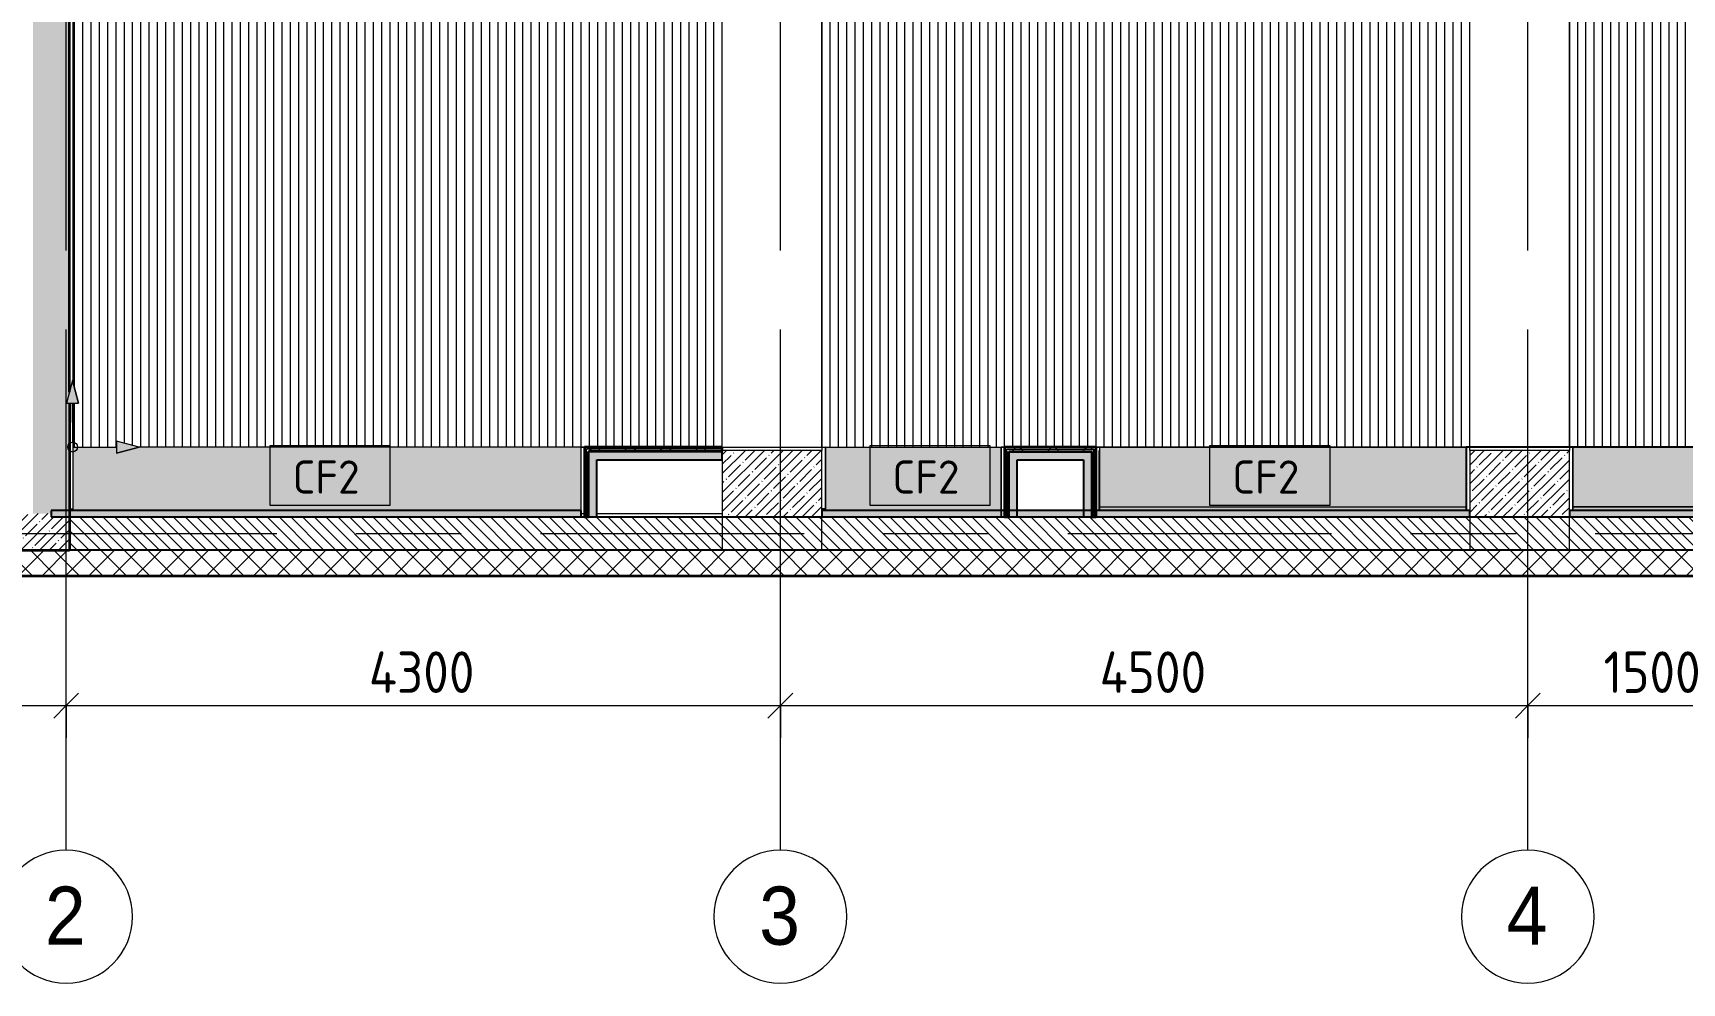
# Model space of a CAD drawing. Header units: millimetres. Extents: x -4196 to 190310, y -8553 to 29000.
# Drawn here: x 3510 to 13438, y -2706 to 3014 of the extents above; entities that cross this region are included whole.
import ezdxf

# ---------------------------------------------------------------- set-up
doc = ezdxf.new("R2010")
doc.units = ezdxf.units.MM
doc.linetypes.add('Осевая', pattern=[3175, 635, -476.25, 1587.5, -476.25])
for name, color, linetype, lineweight in [('A-ANNO-DIMS', 7, 'Continuous', 9), ('A-ANNO-DIMS-100', 7, 'Continuous', 9), ('A-CLNG', 7, 'Continuous', 9), ('A-CLNG-IDEN', 7, 'Continuous', 9), ('A-CLNG-PATT', 7, 'Continuous', 9), ('A-DETL-GENF', 7, 'Continuous', 9), ('A-FLOR', 7, 'Continuous', 9), ('A-WALL', 7, 'Continuous', 9), ('I-WALL', 7, 'Continuous', 9), ('S-COLS', 7, 'Continuous', 9), ('Оси', 7, 'Continuous', 9), ('Оси-1', 7, 'Continuous', 20), ('Оси-2', 7, 'Осевая', 9)]:
    doc.layers.add(name, color=color, linetype=linetype, lineweight=lineweight)
for name, color, linetype, lineweight, true_color in [('A-WALL-1', 7, 'Continuous', 35, 0x3c3c3c), ('A-WALL-2', 7, 'Continuous', 25, 0x3c3c3c), ('A-WALL-FNSH-1', 7, 'Continuous', 9, 0x3c3c3c), ('A-WALL-FNSH-2', 7, 'Continuous', 13, 0x3c3c3c)]:
    doc.layers.add(name, color=color, linetype=linetype, lineweight=lineweight, true_color=true_color)
doc.styles.add('Arial', font='arial.ttf', dxfattribs={"width": 0.9, "height": 350})
doc.styles.add('GOST Common_1', font='GOST_Common.ttf', dxfattribs={"height": 200})
doc.styles.add('ISOCPEUR', font='isocpeur.ttf', dxfattribs={"width": 0.9, "height": 250})
doc.dimstyles.new('ISO-2_5_0_9К_БОЛЬШОЙ', dxfattribs={"dimscale": 304.8, "dimtxt": 248.995294, "dimasz": 0.492126, "dimexe": 0.393701, "dimexo": 0.984252, "dimgap": 0, "dimtad": 1, "dimdec": 0, "dimrnd": 10, "dimzin": 0, "dimdsep": 46, "dimtxsty": 'ISOCPEUR', "dimblk1": 'OBLIQUE', "dimblk2": 'OBLIQUE', "dimsah": 1, "dimcen": 0.09, "dimdle": 0.393701, "dimazin": 0, "dimtfac": 1, "dimtdec": 4, "dimtix": 1, "dimtmove": 0, "dimatfit": 3, "dimfxl": 1, "dimtvp": 1, "dimtolj": 1, "dimtzin": 0, "dimarcsym": 2})
pattern_1 = [(45, (0, 0), (-57.02463, 57.02463), []), (45, (57.025, 0), (-57.02463, 57.02463), [100.806, -20.161, 3.353, -16.808])]
pattern_2 = [(0, (0, 0), (121.92, 30.48), [10.058, -81.382, 10.058, -81.382, -487.68]), (0, (0, 0), (121.92, 30.48), [-182.88, 10.058, -172.822, 10.058, -81.382, -213.36]), (0, (0, 0), (121.92, 30.48), [-457.2, 10.058, -50.902, 10.058, -142.342]), (120, (45.72, 15.24), (-87.356454, 90.34582), [10.058, -81.382, 10.058, -81.382, -487.68]), (120, (45.72, 15.24), (-87.356454, 90.34582), [-182.88, 10.058, -172.822, 10.058, -81.382, -213.36]), (120, (45.72, 15.24), (-87.356454, 90.34582), [-457.2, 10.058, -50.902, 10.058, -142.342]), (240, (60.96, 76.2), (-34.563546, -120.82582), [10.058, -81.382, 10.058, -81.382, -487.68]), (240, (60.96, 76.2), (-34.563546, -120.82582), [-182.88, 10.058, -172.822, 10.058, -81.382, -213.36]), (240, (60.96, 76.2), (-34.563546, -120.82582), [-457.2, 10.058, -50.902, 10.058, -142.342])]
pattern_3 = [(45, (0, 0), (-106.066, 106.066), []), (135, (0, 0), (-106.066, -106.066), [])]

# ---------------------------------------------------------------- blocks, each defined once
blk = doc.blocks.new('Начало раскладки_красным - Начало раскладки_красным-26112293-План потолков с обозначением видов отделки и геометрии 1 этажа в осях 1-12')
at = {"layer": 'A-DETL-GENF'}
for points in [[(-36.2, 264.8), (36.2, 264.8), (0, 400), (-19.6, 327)], [(264.8, -36.2), (400, 0), (264.8, 36.2), (264.8, -29.2)]]:
    blk.add_hatch(color=256, dxfattribs=at).paths.add_polyline_path(points)
for p, q in [((0, 400), (-36.2, 264.8)), ((0, 400), (-36.2, 264.8)), ((36.2, 264.8), (0, 400)), ((0, 400), (36.2, 264.8)), ((-36.2, 264.8), (36.2, 264.8)), ((-36.2, 264.8), (36.2, 264.8)), ((0, 30), (0, 264.8)), ((30, 0), (264.8, 0)), ((400, 0), (264.8, 36.2)), ((264.8, 36.2), (264.8, -36.2)), ((400, 0), (264.8, 36.2)), ((264.8, 36.2), (264.8, -36.2)), ((400, 0), (264.8, -36.2)), ((264.8, -36.2), (400, 0))]:
    blk.add_line(p, q, dxfattribs=at)
blk.add_circle((0, 0), 30, dxfattribs=at)
blk = doc.blocks.new('Ось сетки - D8-29747960-План потолков с обозначением видов отделки и геометрии 1 этажа в осях 1-12')
at = {"layer": 'Оси-1'}
for start, end in [(360, 180), (180, 360)]:
    blk.add_arc((0, 0), 4, start, end, dxfattribs=at)
blk = doc.blocks.new('DIMBLOCK1-План потолков с обозначением видов отделки и геометрии 1 этажа в осях 1-12')
at = {"layer": 'A-ANNO-DIMS-100'}
for p, q in [((110, -1230), (110, -916.1)), ((3710, -1230), (3710, -916.1)), ((-10, -1036.1), (3710, -1036.1)), ((110, -1036.1), (110, -1230)), ((3710, -1036.1), (3710, -1230))]:
    blk.add_line(p, q, dxfattribs=at)
at = {"layer": 'A-ANNO-DIMS-100', "lineweight": 20}
for p, q in [((110, -1036.1), (185, -961.1)), ((3710, -1036.1), (3785, -961.1)), ((110, -1036.1), (35, -1111.1)), ((3710, -1036.1), (3635, -1111.1))]:
    blk.add_line(p, q, dxfattribs=at)
at = {"layer": 'A-ANNO-DIMS-100', "color": 0, "insert": (1594, -709.5), "char_height": 250, "width": 758.478, "attachment_point": 1, "line_spacing_factor": 1.149209, "style": 'ISOCPEUR'}
blk.add_mtext('3600', dxfattribs=at)
blk = doc.blocks.new('_Oblique')
at = {"color": 0, "linetype": 'ByBlock', "lineweight": -2}
blk.add_line((-0.5, -0.5), (0.5, 0.5), dxfattribs=at)
blk = doc.blocks.new('DIMBLOCK2-План потолков с обозначением видов отделки и геометрии 1 этажа в осях 1-12')
at = {"layer": 'A-ANNO-DIMS-100'}
for p, q in [((3710, -1230), (3710, -916.1)), ((8010, -1230), (8010, -916.1)), ((3710, -1036.1), (8010, -1036.1)), ((3710, -1036.1), (3710, -1230)), ((8010, -1036.1), (8010, -1230))]:
    blk.add_line(p, q, dxfattribs=at)
at = {"layer": 'A-ANNO-DIMS-100', "lineweight": 20}
for p, q in [((3710, -1036.1), (3785, -961.1)), ((8010, -1036.1), (8085, -961.1)), ((3710, -1036.1), (3635, -1111.1)), ((8010, -1036.1), (7935, -1111.1))]:
    blk.add_line(p, q, dxfattribs=at)
at = {"layer": 'A-ANNO-DIMS-100', "color": 0, "insert": (5532, -709.5), "char_height": 250, "width": 787.208, "attachment_point": 1, "line_spacing_factor": 1.149209, "style": 'ISOCPEUR'}
blk.add_mtext('4300', dxfattribs=at)
blk = doc.blocks.new('DIMBLOCK3-План потолков с обозначением видов отделки и геометрии 1 этажа в осях 1-12')
at = {"layer": 'A-ANNO-DIMS-100'}
for p, q in [((8010, -1230), (8010, -916.1)), ((12510, -1230), (12510, -916.1)), ((8010, -1036.1), (12510, -1036.1)), ((8010, -1036.1), (8010, -1230)), ((12510, -1036.1), (12510, -1230))]:
    blk.add_line(p, q, dxfattribs=at)
at = {"layer": 'A-ANNO-DIMS-100', "lineweight": 20}
for p, q in [((8010, -1036.1), (8085, -961.1)), ((12510, -1036.1), (12585, -961.1)), ((8010, -1036.1), (7935, -1111.1)), ((12510, -1036.1), (12435, -1111.1))]:
    blk.add_line(p, q, dxfattribs=at)
at = {"layer": 'A-ANNO-DIMS-100', "color": 0, "insert": (9932, -709.5), "char_height": 250, "width": 787.208, "attachment_point": 1, "line_spacing_factor": 1.149209, "style": 'ISOCPEUR'}
blk.add_mtext('4500', dxfattribs=at)
blk = doc.blocks.new('DIMBLOCK4-План потолков с обозначением видов отделки и геометрии 1 этажа в осях 1-12')
at = {"layer": 'A-ANNO-DIMS-100'}
for p, q in [((12510, -1230), (12510, -916.1)), ((14010, -1230), (14010, -916.1)), ((12510, -1036.1), (14010, -1036.1)), ((12510, -1036.1), (12510, -1230)), ((14010, -1036.1), (14010, -1230))]:
    blk.add_line(p, q, dxfattribs=at)
at = {"layer": 'A-ANNO-DIMS-100', "lineweight": 20}
for p, q in [((12510, -1036.1), (12585, -961.1)), ((14010, -1036.1), (14085, -961.1)), ((12510, -1036.1), (12435, -1111.1)), ((14010, -1036.1), (13935, -1111.1))]:
    blk.add_line(p, q, dxfattribs=at)
at = {"layer": 'A-ANNO-DIMS-100', "color": 0, "insert": (12965.5, -709.5), "char_height": 250, "width": 706.764, "attachment_point": 1, "line_spacing_factor": 1.149209, "style": 'ISOCPEUR'}
blk.add_mtext('1500', dxfattribs=at)
blk = doc.blocks.new('М_потолков - Марка_ Имя типа-25382930-План потолков с обозначением видов отделки и геометрии 1 этажа в осях 1-12')
at = {"layer": 'A-CLNG-IDEN'}
for p, q in [((3.625, 1.984375), (-3.625, 1.984375)), ((-3.625, 1.984375), (-3.625, -1.59375)), ((3.625, -1.59375), (3.625, 1.984375)), ((-3.625, -1.59375), (3.625, -1.59375))]:
    blk.add_line(p, q, dxfattribs=at)

msp = doc.modelspace()

# ---------------------------------------------------------------- hatches: boundary and pattern name
at = {"layer": 'A-CLNG-PATT'}
h = msp.add_hatch(dxfattribs=at)
h.set_pattern_fill('FP_82', color=256, style=0, pattern_type=2)
h.set_pattern_definition([(90, (8860, 9760.774), (-50, 3e-15), [])])
h.paths.add_polyline_path([(9476.8, 521), (12160, 521), (12160, 7050), (11460, 7050), (11460, 7680), (8760, 7680), (8760, 7120), (8260, 7120), (8260, 521), (8813.6, 521)])
h.paths.add_polyline_path([(16660, 521), (16660, 4370), (14310, 4370), (14310, 7693), (12780, 7693), (12780, 7050), (12760, 7050), (12760, 521), (16108.2, 521)])
h.paths.add_polyline_path([(20490, 521), (20490, 4370), (17260, 4370), (17260, 521), (20299.5, 521)])
h.paths.add_polyline_path([(7660, 521), (7660, 7120), (7640, 7120), (7640, 7693), (3750, 7693), (3750, 916.4), (3785.1, 785.8), (3750, 785.7), (3750, 521), (4013.8, 521), (4013.7, 557.4), (4149, 521), (7487.3, 521)])
h = msp.add_hatch(color=256, dxfattribs=at)
h.paths.add_polyline_path([(17280, 140), (20490, 140), (20490, 520), (17280, 520), (17280, 500)])
h.paths.add_polyline_path([(3750, 140), (6810, 140), (6809, 521), (4148.1, 521), (4013.8, 484.9), (4013.7, 521), (3750, 521), (3750, 150)])
h.paths.add_polyline_path([(8813.6, 140), (9338.7, 140), (9338.7, 521), (8280.7, 521), (8280.7, 140)])
h.paths.add_polyline_path([(16108.2, 140.5), (16488.8, 140.5), (16488.8, 521), (15631, 521), (15631, 140.5)])
h.paths.add_polyline_path([(12139, 140.6), (12139, 520), (9930, 520), (9930, 140.6), (11466.2, 140.6)])
h.paths.add_polyline_path([(12792.5, 141), (14839, 141), (14839, 521), (12781, 521), (12781, 141)])
at = {"layer": 'A-WALL'}
h = msp.add_hatch(dxfattribs=at)
h.set_pattern_fill('FP_30', color=256, style=0, pattern_type=2)
h.set_pattern_definition([(135, (0, 0), (-35.35534, -35.35534), [])])
h.paths.add_polyline_path([(29209.7, -100), (29209.7, 100), (26160, 100), (26160, -100), (28707.9, -100)])
h.paths.add_polyline_path([(4171.6, -100), (21910, -100), (21910, 100), (3730, 100), (3730, -100)])
h.paths.add_polyline_path([(25560, -100), (25560, 100), (22510, 100), (22510, -100), (24729.1, -100)])
h = msp.add_hatch(dxfattribs=at)
h.set_pattern_fill('FP_6', color=256, style=0, pattern_type=2)
h.set_pattern_definition([(45, (0, 0), (-70.71068, 70.71068), []), (135, (0, 0), (-70.71068, -70.71068), [])])
h.paths.add_polyline_path([(18097.6, -250), (37991.9, -250), (37991.9, -100), (-260, -100), (-260, -250), (16771.3, -250)])
at = {"layer": 'I-WALL'}
h = msp.add_hatch(dxfattribs=at)
h.set_pattern_fill('FP_1', color=256, style=0, pattern_type=2)
h.set_pattern_definition(pattern_1)
h.paths.add_polyline_path([(3510, 120), (3620, 120), (3620, 140), (3719.4, 140), (3730, 120), (3730, 785.8), (3712.6, 785.7), (3730, 850.8), (3730, 7900), (3510, 7900), (3510, 140)])
h = msp.add_hatch(dxfattribs=at)
h.set_pattern_fill('FP_88', color=256, style=0, pattern_type=2)
h.set_pattern_definition(pattern_3)
h.paths.add_polyline_path([(6842.5, 100), (6842.5, 520), (6830, 520), (6830, 100)])
h = msp.add_hatch(dxfattribs=at)
h.set_pattern_fill('FP_88', color=256, style=0, pattern_type=2)
h.set_pattern_definition(pattern_3)
h.paths.add_polyline_path([(6905, 507.5), (7660, 508.4), (7660, 520), (6842.5, 519.8), (6842.5, 507.5), (6855, 507.5)])
h = msp.add_hatch(dxfattribs=at)
h.set_pattern_fill('FP_88', color=256, style=0, pattern_type=2)
h.set_pattern_definition(pattern_3)
h.paths.add_polyline_path([(6855, 100), (6855, 507.5), (6842.5, 507.5), (6842.5, 100)])
h = msp.add_hatch(dxfattribs=at)
h.set_pattern_fill('FP_88', color=256, style=0, pattern_type=2)
h.set_pattern_definition(pattern_3)
h.paths.add_polyline_path([(6855, 495), (7660, 495), (7660, 507.5), (6855, 507.5), (6855, 500)])
h = msp.add_hatch(dxfattribs=at)
h.set_pattern_fill('FP_88', color=256, style=0, pattern_type=2)
h.set_pattern_definition(pattern_3)
h.paths.add_polyline_path([(9359.7, 507.5), (9897.5, 507.5), (9897.5, 520), (9359.7, 520)])
h = msp.add_hatch(dxfattribs=at)
h.set_pattern_fill('FP_88', color=256, style=0, pattern_type=2)
h.set_pattern_definition(pattern_3)
h.paths.add_polyline_path([(9372.2, 140), (9372.2, 507.5), (9359.7, 507.5), (9359.7, 140), (9370.8, 140)])
h = msp.add_hatch(dxfattribs=at)
h.set_pattern_fill('FP_88', color=256, style=0, pattern_type=2)
h.set_pattern_definition(pattern_3)
h.paths.add_polyline_path([(9372.2, 495), (9885, 495), (9885, 507.5), (9372.2, 507.5), (9372.2, 500)])
h = msp.add_hatch(dxfattribs=at)
h.set_pattern_fill('FP_88', color=256, style=0, pattern_type=2)
h.set_pattern_definition(pattern_3)
h.paths.add_polyline_path([(9896.2, 140), (9897.5, 140), (9897.5, 507.5), (9885, 507.5), (9885, 140)])
h = msp.add_hatch(dxfattribs=at)
h.set_pattern_fill('FP_88', color=256, style=0, pattern_type=2)
h.set_pattern_definition(pattern_3)
h.paths.add_polyline_path([(9908.8, 140), (9910, 140), (9910, 520), (9897.5, 518.9), (9897.5, 140)])
for points in [[(6905, 100), (6905, 495), (6855, 495), (6855, 100)], [(7487.3, 445), (7660, 445), (7660, 495), (6905, 495), (6905, 445)], [(9434.7, 445), (9835, 445), (9835, 495), (9384.7, 495), (9384.7, 445)], [(9434.7, 140), (9434.7, 445), (9384.7, 445), (9384.7, 140)], [(9879.2, 140), (9885, 140), (9885, 495), (9835, 495), (9835, 140)]]:
    msp.add_hatch(color=256, dxfattribs=at).paths.add_polyline_path(points)
h = msp.add_hatch(dxfattribs=at)
h.set_pattern_fill('FP_88', color=256, style=0, pattern_type=2)
h.set_pattern_definition(pattern_3)
h.paths.add_polyline_path([(9383.3, 140), (9384.7, 140), (9384.7, 495), (9372.2, 494.7), (9372.2, 140)])
h = msp.add_hatch(dxfattribs=at)
h.set_pattern_fill('FP_1', color=256, style=0, pattern_type=2)
h.set_pattern_definition(pattern_1)
h.paths.add_polyline_path([(594, -100), (3730, -99.5), (3730, 100), (3620, 100), (3620, 120), (110, 120), (110, -100)])
h = msp.add_hatch(dxfattribs=at)
h.set_pattern_fill('FP_80', color=256, style=0, pattern_type=2)
h.set_pattern_definition(pattern_2)
h.paths.add_polyline_path([(4167.2, 100), (6810, 100), (6810, 140), (3730, 140), (3730, 120), (3719.4, 140), (3620, 140), (3620, 100), (3730, 100)])
h = msp.add_hatch(dxfattribs=at)
h.set_pattern_fill('FP_80', color=256, style=0, pattern_type=2)
h.set_pattern_definition(pattern_2)
h.paths.add_polyline_path([(11805.5, 100), (12160, 100), (12160, 140), (8260, 140), (8260, 100), (11466.2, 100)])
h = msp.add_hatch(dxfattribs=at)
h.set_pattern_fill('FP_80', color=256, style=0, pattern_type=2)
h.set_pattern_definition(pattern_2)
h.paths.add_polyline_path([(16108.2, 100), (16510, 100), (16510, 140), (12760, 140), (12760, 100), (15445.1, 100)])
at = {"layer": 'S-COLS'}
h = msp.add_hatch(dxfattribs=at)
h.set_pattern_fill('FP_1', color=256, style=0, pattern_type=2)
h.set_pattern_definition(pattern_1)
h.paths.add_polyline_path([(7660, 100), (8260, 100), (8260, 500), (7660, 500), (7660, 120)])
h = msp.add_hatch(dxfattribs=at)
h.set_pattern_fill('FP_1', color=256, style=0, pattern_type=2)
h.set_pattern_definition(pattern_1)
h.paths.add_polyline_path([(12160, 100), (12760, 100), (12760, 500), (12160, 500), (12160, 120)])

# ---------------------------------------------------------------- linework, layer by layer
at = {"layer": 'A-CLNG'}
for p, q in [((3750, 521), (4013.8, 521)), ((6809, 521), (4148.1, 521)), ((6810, 521), (20490, 521)), ((8280.7, 521), (8280.7, 140)), ((12139, 520), (9931, 520)), ((12139, 140.6), (12139, 520)), ((14839, 521.5), (12781, 521.5)), ((9930, 140.6), (12139, 140.6))]:
    msp.add_line(p, q, dxfattribs=at)
at = {"layer": 'A-FLOR'}
for p, q in [((7660, 520), (7660, 7140)), ((8260, 7140), (8260, 500)), ((12160, 500), (12160, 7070)), ((12760, 7070), (12760, 500)), ((8260, 500), (8259.7, 500)), ((12760, 500), (12160, 500))]:
    msp.add_line(p, q, dxfattribs=at)
at = {"layer": 'A-WALL'}
for p, q in [((6842.5, 100), (6842.5, 507.5)), ((7660, 507.5), (6842.5, 507.5)), ((9372.2, 507.5), (9897.5, 507.5)), ((9372.2, 100), (9372.2, 507.5)), ((9897.5, 507.5), (9897.5, 100)), ((-260, -250), (37991.9, -250))]:
    msp.add_line(p, q, dxfattribs=at)
at = {"layer": 'A-WALL-1'}
for p, q in [((3730, 850.8), (3730, 7900)), ((3730, 785.8), (3730, -100)), ((6830, 520), (6830, 100)), ((7660, 520), (6830, 520)), ((7660, 495), (7660, 520)), ((9910, 520), (9359.7, 520)), ((9359.7, 520), (9359.7, 100)), ((9910, 100), (9910, 520)), ((6855, 100), (6855, 495)), ((7660, 495), (6855, 495)), ((9384.7, 495), (9885, 495)), ((9384.7, 100), (9384.7, 495)), ((9885, 495), (9885, 100)), ((6830, 100), (6855, 100)), ((9359.7, 100), (9384.7, 100)), ((9885, 100), (9910, 100)), ((-110, -100), (3730, -100))]:
    msp.add_line(p, q, dxfattribs=at)
at = {"layer": 'A-WALL-2'}
for p, q in [((6905, 100), (6905, 445)), ((6905, 445), (7660, 445)), ((7660, 445), (7660, 495)), ((9434.7, 445), (9835, 445)), ((9434.7, 100), (9434.7, 445)), ((9835, 445), (9835, 100)), ((6810, 140), (3620, 140)), ((3620, 140), (3620, 100)), ((3620, 100), (6810, 100)), ((3730, 100), (21910, 100)), ((6810, 100), (6810, 140)), ((12160, 140), (8260, 140)), ((8260, 140), (8260, 100)), ((12160, 100), (12160, 140)), ((16510, 140), (12760, 140)), ((12760, 140), (12760, 100)), ((21910, -100), (3730, -100))]:
    msp.add_line(p, q, dxfattribs=at)
at = {"layer": 'A-WALL-FNSH-1'}
msp.add_line((-268, -258), (37991.9, -258), dxfattribs=at)
at = {"layer": 'A-WALL-FNSH-2'}
for p, q in [((3750, 7690), (3750, 916.4)), ((3751, 912.7), (3751, 7690)), ((3750, 785.8), (3750, 140)), ((3751, 141), (3751, 785.8)), ((6810, 521), (6809, 521)), ((6809, 521), (6809, 141)), ((6810, 140), (6810, 521)), ((8279.7, 520), (8279.7, 150)), ((8280.7, 520), (8279.7, 520)), ((8280.7, 150), (8280.7, 520)), ((9338.7, 521), (9338.7, 101)), ((9931, 521), (9338.7, 521)), ((9339.7, 100), (9339.7, 520)), ((9339.7, 520), (9931, 520)), ((9931, 520), (9931, 521)), ((12781, 521.5), (12140, 521.5)), ((12140, 521.5), (12140, 520.5)), ((12140, 520.5), (12780, 520.5)), ((12780, 520.5), (12780, 140)), ((12781, 141), (12781, 521.5)), ((6809, 141), (3751, 141)), ((8279.7, 150), (8280.7, 150)), ((9338.7, 101), (9159.7, 101)), ((9159.7, 101), (9159.7, 100)), ((14839, 141), (12781, 141)), ((-263, -253), (37991.9, -253))]:
    msp.add_line(p, q, dxfattribs=at)
at = {"layer": 'I-WALL'}
for p, q in [((6830, 520), (6810, 520)), ((7660, 520), (8279.7, 520)), ((8259.7, 500), (7660, 500)), ((9930, 140), (9930, 500)), ((9931, 520), (9931, 140.6)), ((12140, 521.5), (12139, 521.5)), ((12139, 520), (12139, 521.5)), ((12140, 520.5), (12140, 140.6)), ((12140, 520), (12780, 520)), ((3730, 150), (3750, 150)), ((6810, 120), (6830, 120)), ((6905, 120), (7660, 120)), ((8279.7, 150), (8260, 150)), ((9931, 160.9), (12140, 160.9)), ((12140, 159.9), (9931, 159.9)), ((12139, 140.6), (12160, 140.6)), ((12780, 161.3), (14850, 161.3)), ((14850, 160.3), (12780, 160.3))]:
    msp.add_line(p, q, dxfattribs=at)
at = {"layer": 'S-COLS'}
for p, q in [((8260, 500), (7660, 500)), ((7660, 500), (7660, -100)), ((8260, -100), (8260, 500)), ((12760, 500), (12160, 500)), ((12160, 500), (12160, -100)), ((12760, -100), (12760, 500)), ((7660, -100), (8260, -100)), ((12160, -100), (12760, -100))]:
    msp.add_line(p, q, dxfattribs=at)
at = {"layer": 'Оси'}
for p, q in [((3710, -1906.3), (3710, 593.7)), ((8010, -1906.3), (8010, 593.7)), ((12510, -1906.3), (12510, 593.7))]:
    msp.add_line(p, q, dxfattribs=at)
at = {"layer": 'Оси-2'}
for p, q in [((3710, 593.7), (3710, 24898.1)), ((8010, 593.7), (8010, 24898.1)), ((12510, 593.7), (12510, 24898.1)), ((-896.3, 0), (35990, 0))]:
    msp.add_line(p, q, dxfattribs=at)

# ---------------------------------------------------------------- block references
at = {"layer": 'A-CLNG-IDEN', "xscale": 99.99999999999993, "yscale": 99.99999999999993, "zscale": 99.99999999999993}
for p in [(5298.9, 330.7), (8910.1, 330.7), (10956.4, 330.7)]:
    msp.add_blockref('М_потолков - Марка_ Имя типа-25382930-План потолков с обозначением видов отделки и геометрии 1 этажа в осях 1-12', p, dxfattribs=at)
at = {"layer": 'A-DETL-GENF', "rotation": 0.03359668727813597}
msp.add_blockref('Начало раскладки_красным - Начало раскладки_красным-26112293-План потолков с обозначением видов отделки и геометрии 1 этажа в осях 1-12', (3749, 521), dxfattribs=at)
at = {"layer": 'Оси-1', "xscale": 99.99999999999993, "yscale": 99.99999999999993, "zscale": 99.99999999999993}
for p in [(3710, -2306.3), (8010, -2306.3), (12510, -2306.3)]:
    msp.add_blockref('Ось сетки - D8-29747960-План потолков с обозначением видов отделки и геометрии 1 этажа в осях 1-12', p, dxfattribs=at)

# ---------------------------------------------------------------- texts
at = {"layer": 'A-CLNG-IDEN', "char_height": 200, "width": 529.114, "attachment_point": 1, "style": 'GOST Common_1'}
for insert in [(5073.1, 440.5), (8684.2, 440.5), (10730.6, 440.5)]:
    msp.add_mtext('CF2', dxfattribs=dict(at, insert=insert))
at = {"layer": 'Оси', "char_height": 350, "width": 303.038, "attachment_point": 1, "style": 'Arial'}
for s, insert in [('\\fArial|b0|i0|c204|p34|;\\W.9;2', (3582.5, -2125.6)), ('\\fArial|b0|i0|c204|p34|;\\W.9;3', (7882.5, -2125.6)), ('\\fArial|b0|i0|c204|p34|;\\W.9;4', (12382.5, -2125.6))]:
    msp.add_mtext(s, dxfattribs=dict(at, insert=insert))

# ---------------------------------------------------------------- dimensions: what is measured, and where the dimension line sits
at = {"layer": 'A-ANNO-DIMS'}
for base, p1, p2, override, picture, middle in [((3710, -1036.1), (110, -930), (3710, -930), {"dimpost": '<>', "dimfxl": 3599.999993}, 'DIMBLOCK1-План потолков с обозначением видов отделки и геометрии 1 этажа в осях 1-12', (1910, -911.1)), ((8010, -1036.1), (3710, -930), (8010, -930), {"dimpost": '<>', "dimfxl": 4299.999972}, 'DIMBLOCK2-План потолков с обозначением видов отделки и геометрии 1 этажа в осях 1-12', (5860, -911.1)), ((12510, -1036.1), (8010, -930), (12510, -930), {"dimpost": '<>', "dimfxl": 4500}, 'DIMBLOCK3-План потолков с обозначением видов отделки и геометрии 1 этажа в осях 1-12', (10260, -911.1)), ((14010, -1036.1), (12510, -930), (14010, -930), {"dimpost": '<>', "dimfxl": 1500}, 'DIMBLOCK4-План потолков с обозначением видов отделки и геометрии 1 этажа в осях 1-12', (13260, -911.1))]:
    dim = msp.add_linear_dim(base=base, p1=p1, p2=p2, dimstyle='ISO-2_5_0_9К_БОЛЬШОЙ', override=override, dxfattribs=at)
    dim.commit()
    dim.dimension.update_dxf_attribs({"geometry": picture, "text_midpoint": middle})

doc.saveas('drawing.dxf')
